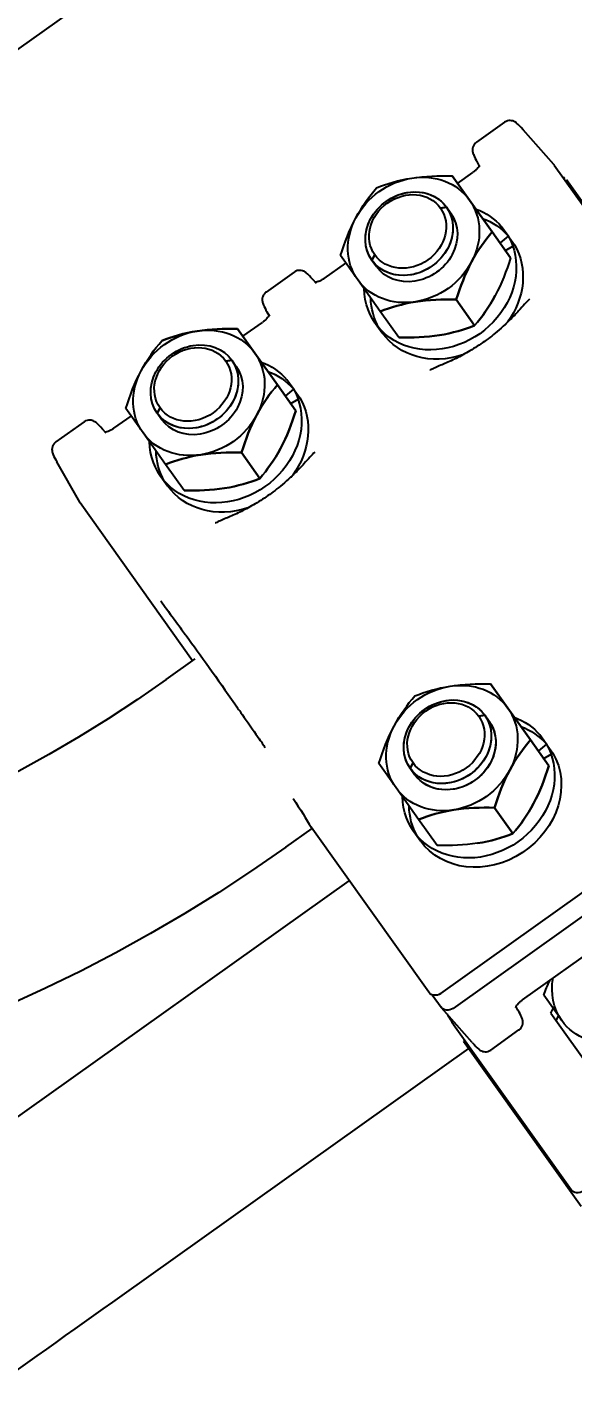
# Model space of a CAD drawing. Header units: feet. Extents: x 2321988 to 2329858, y 6722724 to 6730499.
# Drawn here: x 2326047.13 to 2326047.378, y 6726807.959 to 6726808.581 of the extents above; entities that cross this region are included whole.
import ezdxf

# ---------------------------------------------------------------- set-up
doc = ezdxf.new("R2010")
doc.units = ezdxf.units.FT
doc.header["$MEASUREMENT"] = 0
doc.header["$PDSIZE"] = 5
doc.layers.add('BESS Dimensions', color=3, linetype='Continuous')
doc.layers.add('C-BESS-EQUIPMENT', color=255, linetype='Continuous')
doc.styles.add('TG_DIMS', font='arial.ttf')
doc.dimstyles.new('TG-PROPOSED-ANNO', dxfattribs={"dimtxt": 0.1, "dimasz": 0.1, "dimexe": 0.05, "dimexo": 0.05, "dimgap": 0.02, "dimtad": 0, "dimtih": 1, "dimtoh": 1, "dimdsep": 46, "dimtxsty": 'TG_DIMS', "dimcen": 0, "dimclrd": 256, "dimclre": 256, "dimclrt": 256, "dimaunit": 1, "dimadec": 6, "dimazin": 2, "dimtfac": 1, "dimtofl": 0, "dimtmove": 1, "dimatfit": 3, "dimfxl": 1, "dimtolj": 1, "dimtzin": 0, "dimarcsym": 0})

# ---------------------------------------------------------------- blocks, each defined once
blk = doc.blocks.new('Midpoint Site Plan$0$GA 34.5kV 10MVAR Cap Bank top')
at = {"color": 0}
for p, q in [((-26.6921, 39.3101), (-26.6921, 40.4177)), ((-26.685, 40.3127), (-26.685, 39.2051)), ((-26.215, 39.4623), (-26.215, 39.8623)), ((-26.19, 39.5303), (-26.19, 39.3596)), ((-26.215, 39.5123), (-26.1901, 39.4999)), ((-26.215, 39.4623), (-26.1902, 39.4499)), ((-26.5994, 39.4358), (-26.4106, 39.4358)), ((-29.0166, 39.359), (-26.6921, 39.359)), ((-26.685, 39.3101), (-26.6921, 39.3101)), ((-26.6583, 39.3441), (-26.6848, 39.0916)), ((-26.3517, 39.3441), (-26.3495, 39.3235)), ((-26.2985, 39.3127), (-25.3015, 39.3127)), ((-26.685, 39.0049), (-26.685, 39.0877)), ((-23.5551, 39.131), (-26.6349, 39.131)), ((-26.642, 39.026), (-23.5622, 39.026)), ((-26.6921, 38.9827), (-26.6921, 37.8751)), ((-25.815, 38.3693), (-25.815, 38.5433)), ((-25.815, 38.5433), (-25.815, 38.3693)), ((-26.19, 38.3558), (-26.19, 38.1818)), ((-25.44, 38.1818), (-25.44, 38.3558)), ((-25.44, 38.3558), (-25.44, 38.1818)), ((-26.2495, 38.2193), (-26.2495, 38.2818)), ((-25.4399, 38.3074), (-25.3935, 38.3105)), ((-25.3818, 38.2488), (-25.3818, 38.3113)), ((-29.0166, 38.234), (-26.6921, 38.234)), ((-25.3822, 38.2523), (-25.4399, 38.2562)), ((-25.3818, 38.2488), (-25.3818, 38.1898)), ((-26.19, 38.1818), (-26.19, 37.9693)), ((-25.44, 38.1818), (-25.44, 37.9693)), ((-25.44, 37.9693), (-25.44, 38.1818)), ((-26.19, 37.9693), (-26.19, 37.8068)), ((-26.065, 37.9272), (-26.065, 37.9693)), ((-26.065, 37.9693), (-26.065, 37.9272)), ((-25.565, 37.9693), (-25.565, 37.9272)), ((-25.565, 37.9272), (-25.565, 37.9693)), ((-25.44, 37.9693), (-25.44, 37.8068)), ((-25.44, 37.8068), (-25.44, 37.9693)), ((-26.065, 37.9272), (-26.0352, 37.9123)), ((-26.0352, 37.9123), (-26.065, 37.9272)), ((-25.5947, 37.9123), (-25.565, 37.9272)), ((-25.565, 37.9272), (-25.5947, 37.9123)), ((-26.8684, 37.884), (-26.6921, 37.884)), ((-23.505, 36.913), (-23.505, 35.8054)), ((-23.5121, 35.7004), (-23.5121, 36.808)), ((-26.8684, 36.759), (-26.6753, 36.759)), ((-26.6921, 36.759), (-26.6921, 35.7004)), ((-26.1565, 36.2185), (-26.1565, 36.2185)), ((-24.0477, 36.2185), (-24.0477, 36.2185)), ((-25.815, 35.9877), (-25.815, 36.1617)), ((-25.815, 36.1617), (-25.815, 35.9877)), ((-24.375, 35.9877), (-24.375, 36.1617)), ((-24.375, 36.1617), (-24.375, 35.9877)), ((-26.19, 35.9742), (-26.19, 35.8002)), ((-25.44, 35.8002), (-25.44, 35.9742)), ((-25.44, 35.9742), (-25.44, 35.8002)), ((-24.75, 35.9742), (-24.75, 35.8002)), ((-24, 35.8002), (-24, 35.9742)), ((-24, 35.9742), (-24, 35.8002)), ((-26.2495, 35.8377), (-26.2495, 35.9002)), ((-25.4399, 35.9258), (-25.3935, 35.929)), ((-25.3822, 35.8707), (-25.4399, 35.8747)), ((-25.3818, 35.8673), (-25.3818, 35.9298)), ((-24.8095, 35.8377), (-24.8095, 35.9002)), ((-24, 35.9258), (-23.9535, 35.929)), ((-23.9422, 35.8707), (-24, 35.8747)), ((-23.9418, 35.8673), (-23.9418, 35.9298)), ((-26.19, 35.8002), (-26.19, 35.5877)), ((-25.44, 35.8002), (-25.44, 35.5877)), ((-25.44, 35.5877), (-25.44, 35.8002)), ((-25.3818, 35.8673), (-25.3818, 35.8082)), ((-24.75, 35.8002), (-24.75, 35.5877)), ((-24, 35.8002), (-24, 35.5877)), ((-24, 35.5877), (-24, 35.8002)), ((-23.9418, 35.8673), (-23.9418, 35.8082)), ((-26.6919, 35.6965), (-26.6654, 35.4439)), ((-23.5123, 35.6965), (-23.5388, 35.4439)), ((-26.19, 35.5877), (-26.19, 35.4252)), ((-26.065, 35.5877), (-26.065, 35.5456)), ((-25.565, 35.5456), (-25.565, 35.5877)), ((-25.44, 35.5877), (-25.44, 35.4252)), ((-25.44, 35.4252), (-25.44, 35.5877)), ((-24.75, 35.5877), (-24.75, 35.4252)), ((-24.625, 35.5456), (-24.625, 35.5877)), ((-24.625, 35.5877), (-24.625, 35.5456)), ((-24.125, 35.5877), (-24.125, 35.5456)), ((-24.125, 35.5456), (-24.125, 35.5877)), ((-24, 35.5877), (-24, 35.4252)), ((-24, 35.4252), (-24, 35.5877)), ((-26.065, 35.5456), (-26.0352, 35.5307)), ((-26.0352, 35.5307), (-26.065, 35.5456)), ((-25.5947, 35.5307), (-25.565, 35.5456)), ((-25.565, 35.5456), (-25.5947, 35.5307)), ((-24.625, 35.5456), (-24.5952, 35.5307)), ((-24.5952, 35.5307), (-24.625, 35.5456)), ((-24.1547, 35.5307), (-24.125, 35.5456)), ((-24.125, 35.5456), (-24.1547, 35.5307)), ((-26.3557, 35.4728), (-26.3588, 35.4439)), ((-26.3056, 35.4754), (-26.1901, 35.4754)), ((-25.4399, 35.4754), (-25.3086, 35.4754)), ((-25.2584, 35.4728), (-25.2554, 35.4439)), ((-24.9457, 35.4728), (-24.9488, 35.4439)), ((-24.8956, 35.4754), (-24.7501, 35.4754)), ((-23.9999, 35.4754), (-23.8986, 35.4754)), ((-23.8484, 35.4728), (-23.8454, 35.4439)), ((-26.4177, 35.3522), (-26.6065, 35.3522)), ((-25.0077, 35.3522), (-25.1965, 35.3522)), ((-23.5977, 35.3522), (-23.7865, 35.3522)), ((-28.9051, 33.4855), (-18.565, 33.4855))]:
    blk.add_line(p, q, dxfattribs=at)
for radius in [8.5625, 7.4375]:
    blk.add_arc((-26.8684, 29.3215), radius, 90, 180, dxfattribs=at)
for centre, major_axis, ratio, start_param, end_param in [((-26.6349, 40.3127), (0.0501, 0), 0.864839, 1.570796, 3.141593), ((-25.815, 39.5303), (-0.375, 0), 0.866025, 5.235988, 6.283185), ((-25.815, 39.5303), (-0.375, 0), 0.866025, 0, 0.734532), ((-25.815, 39.5303), (-0.375, 0), 0.866025, 0, 0.734532), ((-26.6905, 38.724), (0.0164, -0.625), 0.045355, 2.291429, 2.448002), ((-26.6349, 39.0877), (0.0501, 0), 0.864839, 1.570796, 3.141593), ((-26.642, 38.9827), (-0.0501, 0), 0.864839, 4.712389, 6.283185), ((-25.815, 38.2818), (0.4345, 0), 0.866025, 0.07854, 3.141593), ((-25.815, 38.2818), (0.4345, 0), 0.866025, 0.07854, 3.141593), ((-25.815, 38.2193), (-0.4345, 0), 0.866025, 3.220132, 6.812111), ((-25.815, 37.9693), (0.375, 0), 0.866025, 1.047198, 2.094395), ((-25.815, 37.9693), (0.375, 0), 0.866025, 1.047198, 2.094395), ((-25.815, 38.2818), (-0.4345, 0), 0.866025, 0.083144, 0.528902), ((-25.815, 38.2818), (-0.4345, 0), 0.866025, 0.083144, 0.528902), ((-25.815, 37.9693), (-0.375, 0), 0.866025, 5.235988, 6.283185), ((-25.815, 37.9693), (-0.375, 0), 0.866025, 5.235988, 6.283185), ((-25.815, 37.9693), (0.25, 0), 0.866025, 0, 3.141593), ((-25.815, 37.9693), (-0.25, 0), 0.866025, 3.141593, 6.283185), ((-25.815, 37.9693), (0.375, 0), 0.866025, 0, 1.047198), ((-25.815, 37.9693), (0.375, 0), 0.866025, 0, 1.047198), ((-25.815, 38.2818), (0.4345, 0), 0.866025, 5.754284, 6.200041), ((-25.815, 38.2818), (0.4345, 0), 0.866025, 5.754284, 6.200041), ((-25.815, 38.2193), (0.4345, 0), 0.866025, 5.754259, 6.204645), ((-25.815, 37.9272), (-0.25, 0), 0.866025, 3.141593, 6.283185), ((-25.815, 37.9272), (0.25, 0), 0.866025, 0, 3.141593), ((-25.815, 37.9123), (-0.2202, 0), 0.866025, 3.141593, 6.283185), ((-25.815, 37.9123), (-0.2202, 0), 0.866025, 3.141593, 6.283185), ((-25.815, 37.9693), (-0.375, 0), 0.866025, 0, 1.047198), ((-25.815, 37.9693), (-0.375, 0), 0.866025, 0, 1.047198), ((-25.815, 37.9693), (0.375, 0), 0.866025, 5.235988, 6.283185), ((-25.815, 37.9693), (0.375, 0), 0.866025, 5.235988, 6.283185), ((-25.815, 37.9272), (0.25, 0), 0.866025, 3.141593, 6.283185), ((-25.815, 37.9272), (-0.25, 0), 0.866025, 0, 3.141593), ((-25.815, 37.9123), (0.2202, 0), 0.866025, 3.141593, 6.283185), ((-25.815, 37.9123), (0.2202, 0), 0.866025, 3.141593, 6.283185), ((-26.6976, 37.394), (-0.0164, 0.625), 0.045355, 5.205113, 5.589595), ((-25.815, 37.9693), (-0.375, 0), 0.866025, 1.047198, 2.094395), ((-25.815, 37.9693), (-0.375, 0), 0.866025, 1.047198, 2.094395), ((-26.7052, 37.4665), (0.0328, -1.25), 0.045355, 0.832814, 1.259199), ((-25.815, 35.9002), (-0.4345, 0), 0.866025, 5.054315, 6.283185), ((-25.815, 35.9002), (-0.4345, 0), 0.866025, 5.054315, 6.283185), ((-25.815, 35.9003), (-0.4345, 0), 0.866025, 4.372172, 4.372178), ((-25.815, 35.9003), (-0.4345, 0), 0.866025, 4.372172, 4.372178), ((-25.815, 35.9002), (0.4345, 0), 0.866025, 0.07854, 1.203207), ((-25.815, 35.9002), (0.4345, 0), 0.866025, 0.07854, 1.203207), ((-24.375, 35.9002), (-0.4345, 0), 0.866025, 5.054315, 6.283185), ((-24.375, 35.9002), (-0.4345, 0), 0.866025, 5.054315, 6.283185), ((-24.375, 35.9003), (-0.4345, 0), 0.866025, 4.372069, 4.372077), ((-24.375, 35.9003), (-0.4345, 0), 0.866025, 4.372069, 4.372077), ((-24.375, 35.9002), (0.4345, 0), 0.866025, 0.07854, 1.203207), ((-24.375, 35.9002), (0.4345, 0), 0.866025, 0.07854, 1.203207), ((-25.815, 35.8377), (-0.4345, 0), 0.866025, 3.220132, 6.812111), ((-24.375, 35.8377), (-0.4345, 0), 0.866025, 3.220132, 6.812111), ((-25.815, 35.5877), (0.375, 0), 0.866025, 1.047198, 2.094395), ((-25.815, 35.5877), (0.375, 0), 0.866025, 1.047198, 2.094395), ((-24.375, 35.5877), (0.375, 0), 0.866025, 1.047198, 2.094395), ((-24.375, 35.5877), (0.375, 0), 0.866025, 1.047198, 2.094395), ((-25.815, 35.9002), (-0.4345, 0), 0.866025, 0.083144, 0.528902), ((-25.815, 35.9002), (-0.4345, 0), 0.866025, 0.083144, 0.528902), ((-25.815, 35.5877), (-0.375, 0), 0.866025, 5.235988, 6.283185), ((-25.815, 35.5877), (-0.375, 0), 0.866025, 5.235988, 6.283185), ((-25.815, 35.5877), (0.25, 0), 0.866025, 0, 3.141593), ((-25.815, 35.5877), (0.375, 0), 0.866025, 0, 1.047198), ((-25.815, 35.5877), (0.375, 0), 0.866025, 0, 1.047198), ((-25.815, 35.9002), (0.4345, 0), 0.866025, 5.754284, 6.200041), ((-25.815, 35.9002), (0.4345, 0), 0.866025, 5.754284, 6.200041), ((-25.815, 35.8377), (0.4345, 0), 0.866025, 5.754259, 6.204645), ((-24.375, 35.9002), (-0.4345, 0), 0.866025, 0.083144, 0.528902), ((-24.375, 35.9002), (-0.4345, 0), 0.866025, 0.083144, 0.528902), ((-24.375, 35.5877), (-0.375, 0), 0.866025, 5.235988, 6.283185), ((-24.375, 35.5877), (-0.375, 0), 0.866025, 5.235988, 6.283185), ((-24.375, 35.5877), (0.25, 0), 0.866025, 0, 3.141593), ((-24.375, 35.5877), (0.375, 0), 0.866025, 0, 1.047198), ((-24.375, 35.5877), (0.375, 0), 0.866025, 0, 1.047198), ((-24.375, 35.9002), (0.4345, 0), 0.866025, 5.754284, 6.200041), ((-24.375, 35.9002), (0.4345, 0), 0.866025, 5.754284, 6.200041), ((-24.375, 35.8377), (0.4345, 0), 0.866025, 5.754259, 6.204645), ((-23.5551, 35.8054), (0.0501, 0), 0.864839, 5.744205, 6.283185), ((-25.815, 35.5456), (-0.25, 0), 0.866025, 3.141593, 6.283185), ((-25.815, 35.5456), (0.25, 0), 0.866025, 0, 3.141593), ((-25.815, 35.5307), (-0.2202, 0), 0.866025, 3.141593, 6.283185), ((-24.375, 35.5456), (-0.25, 0), 0.866025, 3.141593, 6.283185), ((-24.375, 35.5456), (0.25, 0), 0.866025, 0, 3.141593), ((-26.642, 35.7004), (-0.0501, 0), 0.864839, 0, 0.090401), ((-25.815, 35.5307), (-0.2202, 0), 0.866025, 3.141593, 6.283185), ((-24.375, 35.5307), (-0.2202, 0), 0.866025, 3.141593, 6.283185), ((-24.375, 35.5307), (-0.2202, 0), 0.866025, 3.141593, 6.283185), ((-23.5622, 35.7004), (-0.0501, 0), 0.864839, 3.051191, 3.141593), ((-25.815, 35.5877), (-0.375, 0), 0.866025, 0, 1.047198), ((-25.815, 35.5877), (-0.375, 0), 0.866025, 0, 1.047198), ((-25.815, 35.5877), (0.375, 0), 0.866025, 5.235988, 6.283185), ((-25.815, 35.5877), (0.375, 0), 0.866025, 5.235988, 6.283185), ((-24.375, 35.5877), (-0.375, 0), 0.866025, 0, 1.047198), ((-24.375, 35.5877), (-0.375, 0), 0.866025, 0, 1.047198), ((-24.375, 35.5877), (0.375, 0), 0.866025, 5.235988, 6.283185), ((-24.375, 35.5877), (0.375, 0), 0.866025, 5.235988, 6.283185), ((-25.815, 35.5456), (-0.25, 0), 0.866025, 0, 3.141593), ((-25.815, 35.5307), (0.2202, 0), 0.866025, 3.141593, 6.283185), ((-25.815, 35.5307), (0.2202, 0), 0.866025, 3.141593, 6.283185), ((-24.375, 35.5456), (0.25, 0), 0.866025, 3.141593, 6.283185), ((-24.375, 35.5456), (-0.25, 0), 0.866025, 0, 3.141593), ((-24.375, 35.5307), (0.2202, 0), 0.866025, 3.141593, 6.283185), ((-24.375, 35.5307), (0.2202, 0), 0.866025, 3.141593, 6.283185), ((-25.815, 35.5877), (-0.375, 0), 0.866025, 1.047198, 2.094395), ((-25.815, 35.5877), (-0.375, 0), 0.866025, 1.047198, 2.094395), ((-24.375, 35.5877), (-0.375, 0), 0.866025, 1.047198, 2.094395), ((-24.375, 35.5877), (-0.375, 0), 0.866025, 1.047198, 2.094395)]:
    blk.add_ellipse(centre, major_axis=major_axis, ratio=ratio, start_param=start_param, end_param=end_param, dxfattribs=at)
for points, knots in [([(-26.6583, 39.3441), (-26.6561, 39.3657), (-26.6545, 39.3797), (-26.6492, 39.3986), (-26.6477, 39.4037), (-26.6414, 39.414), (-26.6388, 39.4175), (-26.6325, 39.4239), (-26.6286, 39.4269), (-26.6198, 39.4318), (-26.6147, 39.4338), (-26.6062, 39.4355), (-26.6028, 39.4358), (-26.5994, 39.4358)], [0, 0, 0, 0, 0.3175527, 0.3175527, 0.4150844, 0.4150844, 0.4563239, 0.4563239, 0.4969483, 0.4969483, 0.5398981, 0.5398981, 0.5667784, 0.5667784, 0.5667784, 0.5667784]), ([(-26.4106, 39.4358), (-26.4048, 39.4358), (-26.399, 39.4348), (-26.3884, 39.4311), (-26.3834, 39.4283), (-26.3751, 39.4218), (-26.3717, 39.4181), (-26.3668, 39.4114), (-26.3652, 39.4084), (-26.3625, 39.4028), (-26.3615, 39.4003), (-26.3593, 39.3938), (-26.3585, 39.3902), (-26.3553, 39.3751), (-26.3535, 39.3618), (-26.3517, 39.3441)], [0, 0, 0, 0, 0.0457725, 0.0457725, 0.0914238, 0.0914238, 0.1359304, 0.1359304, 0.1764844, 0.1764844, 0.2222793, 0.2222793, 0.3079814, 0.3079814, 0.5672648, 0.5672648, 0.5672648, 0.5672648]), ([(-36.6877, 39.2089), (-36.4701, 39.2271), (-36.1795, 39.2436), (-35.4546, 39.2743), (-35.0213, 39.2883), (-34.038, 39.313), (-33.4881, 39.3237), (-32.3058, 39.3411), (-31.6736, 39.3478), (-30.3664, 39.3568), (-29.6915, 39.359), (-29.0166, 39.359)], [5.00162, 5.00162, 5.00162, 5.00162, 5.254235, 5.254235, 5.506851, 5.506851, 5.759467, 5.759467, 6.012083, 6.012083, 6.264699, 6.264699, 6.264699, 6.264699]), ([(-26.3526, 39.3256), (-26.3526, 39.3256), (-26.3526, 39.3256), (-26.3526, 39.3256), (-26.3519, 39.325), (-26.3493, 39.3233), (-26.3474, 39.3222), (-26.3425, 39.32), (-26.3394, 39.3188), (-26.3319, 39.3165), (-26.3274, 39.3155), (-26.3174, 39.3138), (-26.3117, 39.3131), (-26.3035, 39.3127), (-26.301, 39.3127), (-26.2985, 39.3127)], [0.0914048, 0.0914048, 0.0914048, 0.0914048, 0.0922397, 0.0922397, 0.1288189, 0.1288189, 0.1617657, 0.1617657, 0.1970683, 0.1970683, 0.2367314, 0.2367314, 0.2807837, 0.2807837, 0.2997663, 0.2997663, 0.2997663, 0.2997663]), ([(-26.6412, 37.0847), (-26.6414, 37.1011), (-26.6415, 37.1174), (-26.642, 37.158), (-26.6424, 37.1987), (-26.643, 37.263), (-26.6433, 37.3029), (-26.6437, 37.3429), (-26.6439, 37.3581), (-26.644, 37.366), (-26.644, 37.3738), (-26.644, 37.3741), (-26.644, 37.3744)], [0, 0, 0, 0, 0.001310805, 0.001310805, 0.001310805, 0.006554602, 0.006554602, 0.006554602, 0.007794437, 0.007794437, 0.007794437, 0.007819998, 0.007819998, 0.007819998, 0.007819998]), ([(-26.644, 36.3916), (-26.644, 36.3919), (-26.644, 36.3921), (-26.6437, 36.4211), (-26.6433, 36.45), (-26.6427, 36.5087), (-26.6422, 36.5476), (-26.6417, 36.5865), (-26.6415, 36.6068), (-26.6412, 36.6266)], [-0.000025561, -0.000025561, -0.000025561, -0.000025561, 0, 0, 0, 0.005752175, 0.005752175, 0.005752175, 0.007794074, 0.007794074, 0.007794074, 0.007794074]), ([(-25.4877, 36.2185), (-25.5099, 36.2217), (-25.5364, 36.2282), (-25.5916, 36.2398), (-25.6136, 36.2441), (-25.6705, 36.2535), (-25.7083, 36.2583), (-25.764, 36.2621), (-25.7806, 36.2628), (-25.8132, 36.2636), (-25.8293, 36.2636), (-25.8772, 36.2626), (-25.9091, 36.2604), (-25.9682, 36.2542), (-25.996, 36.25), (-26.0476, 36.241), (-26.0713, 36.2359), (-26.1156, 36.2263), (-26.135, 36.2219), (-26.1534, 36.219), (-26.1549, 36.2187), (-26.1565, 36.2185)], [0.000015, 0.000015, 0.000015, 0.000015, 0.437173, 0.437173, 0.669825, 0.669825, 0.980506, 0.980506, 1.108054, 1.108054, 1.229932, 1.229932, 1.47407, 1.47407, 1.719504, 1.719504, 1.988171, 1.988171, 2.312812, 2.312812, 2.343368, 2.343368, 2.343368, 2.343368]), ([(-24.0477, 36.2185), (-24.0699, 36.2217), (-24.0964, 36.2282), (-24.1516, 36.2398), (-24.1736, 36.2441), (-24.2305, 36.2535), (-24.2683, 36.2583), (-24.3239, 36.2621), (-24.3406, 36.2628), (-24.3732, 36.2636), (-24.3893, 36.2636), (-24.4372, 36.2626), (-24.4691, 36.2604), (-24.5281, 36.2542), (-24.556, 36.25), (-24.6076, 36.241), (-24.6313, 36.2359), (-24.6756, 36.2263), (-24.695, 36.2219), (-24.7134, 36.219), (-24.7149, 36.2187), (-24.7165, 36.2185)], [0, 0, 0, 0, 0.437127, 0.437127, 0.669778, 0.669778, 0.980465, 0.980465, 1.108014, 1.108014, 1.229892, 1.229892, 1.47403, 1.47403, 1.719463, 1.719463, 1.988128, 1.988128, 2.312764, 2.312764, 2.343367, 2.343367, 2.343367, 2.343367]), ([(-26.6065, 35.3522), (-26.6123, 35.3522), (-26.6181, 35.3533), (-26.6287, 35.357), (-26.6337, 35.3598), (-26.642, 35.3663), (-26.6454, 35.37), (-26.6503, 35.3767), (-26.6519, 35.3797), (-26.6546, 35.3852), (-26.6556, 35.3878), (-26.6577, 35.3943), (-26.6586, 35.3979), (-26.6618, 35.413), (-26.6636, 35.4263), (-26.6654, 35.4439)], [0, 0, 0, 0, 0.0457725, 0.0457725, 0.0914238, 0.0914238, 0.1359304, 0.1359304, 0.1764845, 0.1764845, 0.2222793, 0.2222793, 0.3079814, 0.3079814, 0.5672647, 0.5672647, 0.5672647, 0.5672647]), ([(-26.3588, 35.4439), (-26.361, 35.4223), (-26.3626, 35.4083), (-26.3679, 35.3895), (-26.3694, 35.3843), (-26.3757, 35.374), (-26.3783, 35.3706), (-26.3846, 35.3642), (-26.3885, 35.3612), (-26.3973, 35.3562), (-26.4024, 35.3543), (-26.4109, 35.3526), (-26.4143, 35.3522), (-26.4177, 35.3522)], [0, 0, 0, 0, 0.3175524, 0.3175524, 0.4150842, 0.4150842, 0.4563239, 0.4563239, 0.4969483, 0.4969483, 0.539898, 0.539898, 0.5667784, 0.5667784, 0.5667784, 0.5667784]), ([(-26.3056, 35.4754), (-26.312, 35.4754), (-26.3186, 35.475), (-26.3306, 35.4734), (-26.3363, 35.4722), (-26.3458, 35.4695), (-26.3499, 35.468), (-26.3544, 35.4659), (-26.3556, 35.4652), (-26.3566, 35.4646)], [0, 0, 0, 0, 0.0490393, 0.0490393, 0.0968124, 0.0968124, 0.1417134, 0.1417134, 0.1627392, 0.1627392, 0.1627392, 0.1627392]), ([(-25.2576, 35.4646), (-25.2588, 35.4653), (-25.2603, 35.4661), (-25.2646, 35.4681), (-25.2677, 35.4693), (-25.2752, 35.4715), (-25.2797, 35.4726), (-25.2897, 35.4743), (-25.2954, 35.4749), (-25.3036, 35.4754), (-25.3061, 35.4754), (-25.3086, 35.4754)], [0.1367281, 0.1367281, 0.1367281, 0.1367281, 0.1617657, 0.1617657, 0.1970683, 0.1970683, 0.2367314, 0.2367314, 0.2807837, 0.2807837, 0.2997663, 0.2997663, 0.2997663, 0.2997663]), ([(-25.1965, 35.3522), (-25.2023, 35.3522), (-25.2081, 35.3533), (-25.2187, 35.357), (-25.2237, 35.3598), (-25.232, 35.3663), (-25.2354, 35.37), (-25.2403, 35.3767), (-25.2419, 35.3797), (-25.2446, 35.3852), (-25.2456, 35.3878), (-25.2477, 35.3943), (-25.2486, 35.3979), (-25.2518, 35.413), (-25.2536, 35.4263), (-25.2554, 35.4439)], [0, 0, 0, 0, 0.0457725, 0.0457725, 0.0914238, 0.0914238, 0.1359304, 0.1359304, 0.1764845, 0.1764845, 0.2222793, 0.2222793, 0.3079814, 0.3079814, 0.5672647, 0.5672647, 0.5672647, 0.5672647]), ([(-24.9488, 35.4439), (-24.951, 35.4223), (-24.9526, 35.4083), (-24.9579, 35.3895), (-24.9594, 35.3843), (-24.9657, 35.374), (-24.9683, 35.3706), (-24.9746, 35.3642), (-24.9785, 35.3612), (-24.9873, 35.3562), (-24.9924, 35.3543), (-25.0009, 35.3526), (-25.0043, 35.3522), (-25.0077, 35.3522)], [0, 0, 0, 0, 0.3175524, 0.3175524, 0.4150842, 0.4150842, 0.4563239, 0.4563239, 0.4969483, 0.4969483, 0.539898, 0.539898, 0.5667784, 0.5667784, 0.5667784, 0.5667784]), ([(-24.8956, 35.4754), (-24.902, 35.4754), (-24.9086, 35.475), (-24.9206, 35.4734), (-24.9263, 35.4722), (-24.9358, 35.4695), (-24.9399, 35.468), (-24.9444, 35.4659), (-24.9456, 35.4652), (-24.9466, 35.4646)], [0, 0, 0, 0, 0.0490393, 0.0490393, 0.0968124, 0.0968124, 0.1417134, 0.1417134, 0.1627392, 0.1627392, 0.1627392, 0.1627392]), ([(-23.8476, 35.4646), (-23.8488, 35.4653), (-23.8503, 35.4661), (-23.8546, 35.4681), (-23.8577, 35.4693), (-23.8652, 35.4715), (-23.8697, 35.4726), (-23.8797, 35.4743), (-23.8854, 35.4749), (-23.8936, 35.4754), (-23.8961, 35.4754), (-23.8986, 35.4754)], [0.1367281, 0.1367281, 0.1367281, 0.1367281, 0.1617657, 0.1617657, 0.1970683, 0.1970683, 0.2367314, 0.2367314, 0.2807837, 0.2807837, 0.2997663, 0.2997663, 0.2997663, 0.2997663]), ([(-23.7865, 35.3522), (-23.7923, 35.3522), (-23.7981, 35.3533), (-23.8087, 35.357), (-23.8137, 35.3598), (-23.822, 35.3663), (-23.8254, 35.37), (-23.8303, 35.3767), (-23.8319, 35.3797), (-23.8346, 35.3852), (-23.8356, 35.3878), (-23.8377, 35.3943), (-23.8386, 35.3979), (-23.8418, 35.413), (-23.8436, 35.4263), (-23.8454, 35.4439)], [0, 0, 0, 0, 0.0457725, 0.0457725, 0.0914238, 0.0914238, 0.1359304, 0.1359304, 0.1764845, 0.1764845, 0.2222793, 0.2222793, 0.3079814, 0.3079814, 0.5672647, 0.5672647, 0.5672647, 0.5672647]), ([(-23.5388, 35.4439), (-23.541, 35.4223), (-23.5426, 35.4083), (-23.5479, 35.3895), (-23.5494, 35.3843), (-23.5557, 35.374), (-23.5583, 35.3706), (-23.5646, 35.3642), (-23.5685, 35.3612), (-23.5773, 35.3562), (-23.5824, 35.3543), (-23.5909, 35.3526), (-23.5943, 35.3522), (-23.5977, 35.3522)], [0, 0, 0, 0, 0.3175524, 0.3175524, 0.4150842, 0.4150842, 0.4563239, 0.4563239, 0.4969483, 0.4969483, 0.539898, 0.539898, 0.5667784, 0.5667784, 0.5667784, 0.5667784])]:
    blk.add_open_spline(points, degree=3, knots=knots, dxfattribs=at)
for points in [[(-26.19, 39.3596), (-26.1657, 39.3434), (-26.1413, 39.3277), (-26.1166, 39.3127)], [(-26.19, 39.3596), (-26.1657, 39.3434), (-26.1413, 39.3277), (-26.1166, 39.3127)], [(-25.815, 38.5433), (-25.8747, 38.5283), (-25.9372, 38.5072), (-26.0025, 38.4746)], [(-26.0025, 38.4746), (-25.9372, 38.5072), (-25.8747, 38.5283), (-25.815, 38.5433)], [(-25.6275, 38.4746), (-25.6932, 38.5074), (-25.7552, 38.5283), (-25.815, 38.5433)], [(-25.815, 38.5433), (-25.7552, 38.5283), (-25.6932, 38.5074), (-25.6275, 38.4746)], [(-26.0025, 38.4746), (-26.0682, 38.4417), (-26.1302, 38.4006), (-26.19, 38.3558)], [(-25.44, 38.3558), (-25.4997, 38.4006), (-25.5622, 38.4419), (-25.6275, 38.4746)], [(-25.6275, 38.4746), (-25.5622, 38.4419), (-25.4997, 38.4006), (-25.44, 38.3558)], [(-26.0025, 38.2506), (-25.9372, 38.2832), (-25.8747, 38.3246), (-25.815, 38.3693)], [(-25.815, 38.3693), (-25.8747, 38.3246), (-25.9372, 38.2832), (-26.0025, 38.2506)], [(-25.815, 38.3693), (-25.7552, 38.3245), (-25.6932, 38.2834), (-25.6275, 38.2506)], [(-25.6275, 38.2506), (-25.6932, 38.2834), (-25.7552, 38.3245), (-25.815, 38.3693)], [(-26.19, 38.1818), (-26.1302, 38.1969), (-26.0682, 38.2177), (-26.0025, 38.2506)], [(-26.0025, 38.2506), (-26.0682, 38.2177), (-26.1302, 38.1969), (-26.19, 38.1818)], [(-25.6275, 38.2506), (-25.5622, 38.2179), (-25.4997, 38.1968), (-25.44, 38.1818)], [(-25.44, 38.1818), (-25.4997, 38.1968), (-25.5622, 38.2179), (-25.6275, 38.2506)], [(-26.19, 37.8068), (-26.1303, 37.7621), (-26.0678, 37.7207), (-26.0025, 37.6881)], [(-25.6275, 37.6881), (-25.5618, 37.7209), (-25.4998, 37.762), (-25.44, 37.8068)], [(-26.0025, 37.6881), (-25.9368, 37.6552), (-25.8748, 37.6344), (-25.815, 37.6193)], [(-25.815, 37.6193), (-25.7553, 37.6343), (-25.6928, 37.6554), (-25.6275, 37.6881)], [(-25.815, 36.1617), (-25.8747, 36.1467), (-25.9372, 36.1257), (-26.0025, 36.093)], [(-26.0025, 36.093), (-25.9372, 36.1257), (-25.8747, 36.1467), (-25.815, 36.1617)], [(-25.6275, 36.093), (-25.6932, 36.1258), (-25.7552, 36.1467), (-25.815, 36.1617)], [(-25.815, 36.1617), (-25.7552, 36.1467), (-25.6932, 36.1258), (-25.6275, 36.093)], [(-24.375, 36.1617), (-24.4347, 36.1467), (-24.4972, 36.1257), (-24.5625, 36.093)], [(-24.5625, 36.093), (-24.4972, 36.1257), (-24.4347, 36.1467), (-24.375, 36.1617)], [(-24.1875, 36.093), (-24.2532, 36.1258), (-24.3152, 36.1467), (-24.375, 36.1617)], [(-24.375, 36.1617), (-24.3152, 36.1467), (-24.2532, 36.1258), (-24.1875, 36.093)], [(-26.0025, 36.093), (-26.0682, 36.0602), (-26.1302, 36.0191), (-26.19, 35.9742)], [(-26.19, 35.9742), (-26.1302, 36.0191), (-26.0682, 36.0602), (-26.0025, 36.093)], [(-25.44, 35.9742), (-25.4997, 36.019), (-25.5622, 36.0603), (-25.6275, 36.093)], [(-25.6275, 36.093), (-25.5622, 36.0603), (-25.4997, 36.019), (-25.44, 35.9742)], [(-24.5625, 36.093), (-24.6282, 36.0602), (-24.6902, 36.0191), (-24.75, 35.9742)], [(-24.75, 35.9742), (-24.6902, 36.0191), (-24.6282, 36.0602), (-24.5625, 36.093)], [(-24, 35.9742), (-24.0597, 36.019), (-24.1222, 36.0603), (-24.1875, 36.093)], [(-26.0025, 35.869), (-25.9372, 35.9017), (-25.8747, 35.943), (-25.815, 35.9877)], [(-25.815, 35.9877), (-25.8747, 35.943), (-25.9372, 35.9017), (-26.0025, 35.869)], [(-25.815, 35.9877), (-25.7552, 35.9429), (-25.6932, 35.9018), (-25.6275, 35.869)], [(-25.6275, 35.869), (-25.6932, 35.9018), (-25.7552, 35.9429), (-25.815, 35.9877)], [(-24.5625, 35.869), (-24.4972, 35.9017), (-24.4347, 35.943), (-24.375, 35.9877)], [(-24.375, 35.9877), (-24.4347, 35.943), (-24.4972, 35.9017), (-24.5625, 35.869)], [(-24.375, 35.9877), (-24.3152, 35.9429), (-24.2532, 35.9018), (-24.1875, 35.869)], [(-24.1875, 35.869), (-24.2532, 35.9018), (-24.3152, 35.9429), (-24.375, 35.9877)], [(-26.19, 35.8002), (-26.1302, 35.8153), (-26.0682, 35.8362), (-26.0025, 35.869)], [(-26.0025, 35.869), (-26.0682, 35.8362), (-26.1302, 35.8153), (-26.19, 35.8002)], [(-25.6275, 35.869), (-25.5622, 35.8363), (-25.4997, 35.8153), (-25.44, 35.8002)], [(-25.44, 35.8002), (-25.4997, 35.8153), (-25.5622, 35.8363), (-25.6275, 35.869)], [(-24.75, 35.8002), (-24.6902, 35.8153), (-24.6282, 35.8362), (-24.5625, 35.869)], [(-24.5625, 35.869), (-24.6282, 35.8362), (-24.6902, 35.8153), (-24.75, 35.8002)], [(-24.1875, 35.869), (-24.1222, 35.8363), (-24.0597, 35.8153), (-24, 35.8002)], [(-24, 35.8002), (-24.0597, 35.8153), (-24.1222, 35.8363), (-24.1875, 35.869)], [(-26.19, 35.4252), (-26.1303, 35.3805), (-26.0678, 35.3392), (-26.0025, 35.3065)], [(-25.6275, 35.3065), (-25.5618, 35.3393), (-25.4998, 35.3804), (-25.44, 35.4252)], [(-25.44, 35.4252), (-25.4998, 35.3804), (-25.5618, 35.3393), (-25.6275, 35.3065)], [(-24.75, 35.4252), (-24.6903, 35.3805), (-24.6278, 35.3392), (-24.5625, 35.3065)], [(-24.1875, 35.3065), (-24.1218, 35.3393), (-24.0598, 35.3804), (-24, 35.4252)], [(-26.0025, 35.3065), (-25.9368, 35.2737), (-25.8748, 35.2528), (-25.815, 35.2377)], [(-25.815, 35.2377), (-25.7553, 35.2528), (-25.6928, 35.2738), (-25.6275, 35.3065)], [(-25.6275, 35.3065), (-25.6928, 35.2738), (-25.7553, 35.2528), (-25.815, 35.2377)], [(-24.5625, 35.3065), (-24.4968, 35.2737), (-24.4348, 35.2528), (-24.375, 35.2377)], [(-24.375, 35.2377), (-24.3153, 35.2528), (-24.2528, 35.2738), (-24.1875, 35.3065)]]:
    blk.add_open_spline(points, degree=3, dxfattribs=at)
blk = doc.blocks.new('*D110')
at = {"layer": 'BESS Dimensions', "lineweight": -2, "transparency": 16777216}
for p, q in [((2325959.34189, 6726878.57879), (2325907.90665, 6726841.93239)), ((2325917.78142, 6726836.6894), (2325957.7158, 6726780.63931)), ((2326007.72205, 6726710.45279), (2325967.78767, 6726766.50288)), ((2326060.88777, 6726736.05358), (2326009.45252, 6726699.40718))]:
    blk.add_line(p, q, dxfattribs=at)
at = {"layer": 'BESS Dimensions', "transparency": 16777216}
for points in [[(2325919.13881, 6726837.65651), (2325916.42404, 6726835.7223), (2325911.9788, 6726844.8337)], [(2326009.07944, 6726711.41989), (2326006.36467, 6726709.48568), (2326013.52467, 6726702.30849)]]:
    blk.add_solid(points, dxfattribs=at)
at = {"layer": 'Defpoints', "color": 0, "transparency": 16777216}
for p in [(2325963.41404, 6726881.48011), (2326064.95991, 6726738.95489), (2326013.52467, 6726702.30849)]:
    blk.add_point(p, dxfattribs=at)
at = {"layer": 'BESS Dimensions', "transparency": 16777216, "insert": (2325962.75174, 6726773.5711), "char_height": 10, "attachment_point": 5, "style": 'TG_DIMS'}
blk.add_mtext("\\A1;175'", dxfattribs=at)

msp = doc.modelspace()

# ---------------------------------------------------------------- block references
at = {"layer": 'C-BESS-EQUIPMENT', "xscale": -0.08333333333333331, "yscale": 0.08333333333333331, "zscale": 0.08333333333333331, "rotation": 215.4689808292026}
msp.add_blockref('Midpoint Site Plan$0$GA 34.5kV 10MVAR Cap Bank top', (2326047.23954, 6726812.07806), dxfattribs=at)

# ---------------------------------------------------------------- dimensions: what is measured, and where the dimension line sits
at = {"layer": 'BESS Dimensions'}
dim = msp.add_aligned_dim(p1=(2325963.41404, 6726881.48011), p2=(2326064.95991, 6726738.95489), distance=-63.15491, dimstyle='TG-PROPOSED-ANNO', override={"dimscale": 50, "dimpost": "'"}, dxfattribs=at)
dim.commit()
dim.dimension.update_dxf_attribs({"geometry": '*D110', "text_midpoint": (2325962.75174, 6726773.5711)})

doc.saveas('drawing.dxf')
